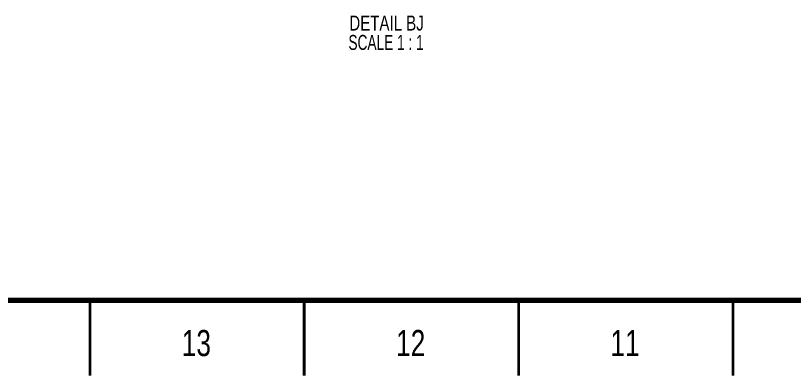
# Model space of a CAD drawing. Header units: millimetres. Extents: x -48 to 1187, y 2 to 839.
# Drawn here: x 527.2 to 708.7, y 2.5 to 86.5 of the extents above; entities that cross this region are included whole.
import ezdxf

# ---------------------------------------------------------------- set-up
doc = ezdxf.new("R2010")
doc.units = ezdxf.units.MM
doc.styles.add('SLDTEXTSTYLE0', font='TXT', dxfattribs={"width": 0.75})
doc.styles.add('SLDTEXTSTYLE3', font='TXT', dxfattribs={"width": 0.681818})

msp = doc.modelspace()

# ---------------------------------------------------------------- linework, layer by layer
at = {"color": 7, "linetype": 'Continuous', "lineweight": 70}
msp.add_line((1169, 20), (20, 20), dxfattribs=at)
at = {"color": 7, "linetype": 'Continuous', "lineweight": 35}
for p, q in [((544.5, 20), (544.5, 2.5)), ((594.5, 2.499), (594.5, 20.001)), ((594.5, 20), (594.5, 2.5)), ((644.5, 20), (644.5, 2.5)), ((694.5, 20), (694.5, 2.5))]:
    msp.add_line(p, q, dxfattribs=at)

# ---------------------------------------------------------------- texts
at = {"color": 7, "linetype": 'Continuous', "lineweight": 0, "attachment_point": 2}
for s, insert, char_height, style in [('DETAIL BJ', (613.739847, 86.535816), 3.5, 'SLDTEXTSTYLE0'), ('SCALE 1 : 1', (613.628041, 82.010122), 3.5, 'SLDTEXTSTYLE3'), ('13', (569.377233, 13.11369), 6.096, 'SLDTEXTSTYLE0'), ('12', (619.377233, 13.11369), 6.096, 'SLDTEXTSTYLE0'), ('11', (669.377233, 13.11369), 6.096, 'SLDTEXTSTYLE0')]:
    msp.add_mtext(s, dxfattribs=dict(at, insert=insert, char_height=char_height, style=style))

doc.saveas('drawing.dxf')
